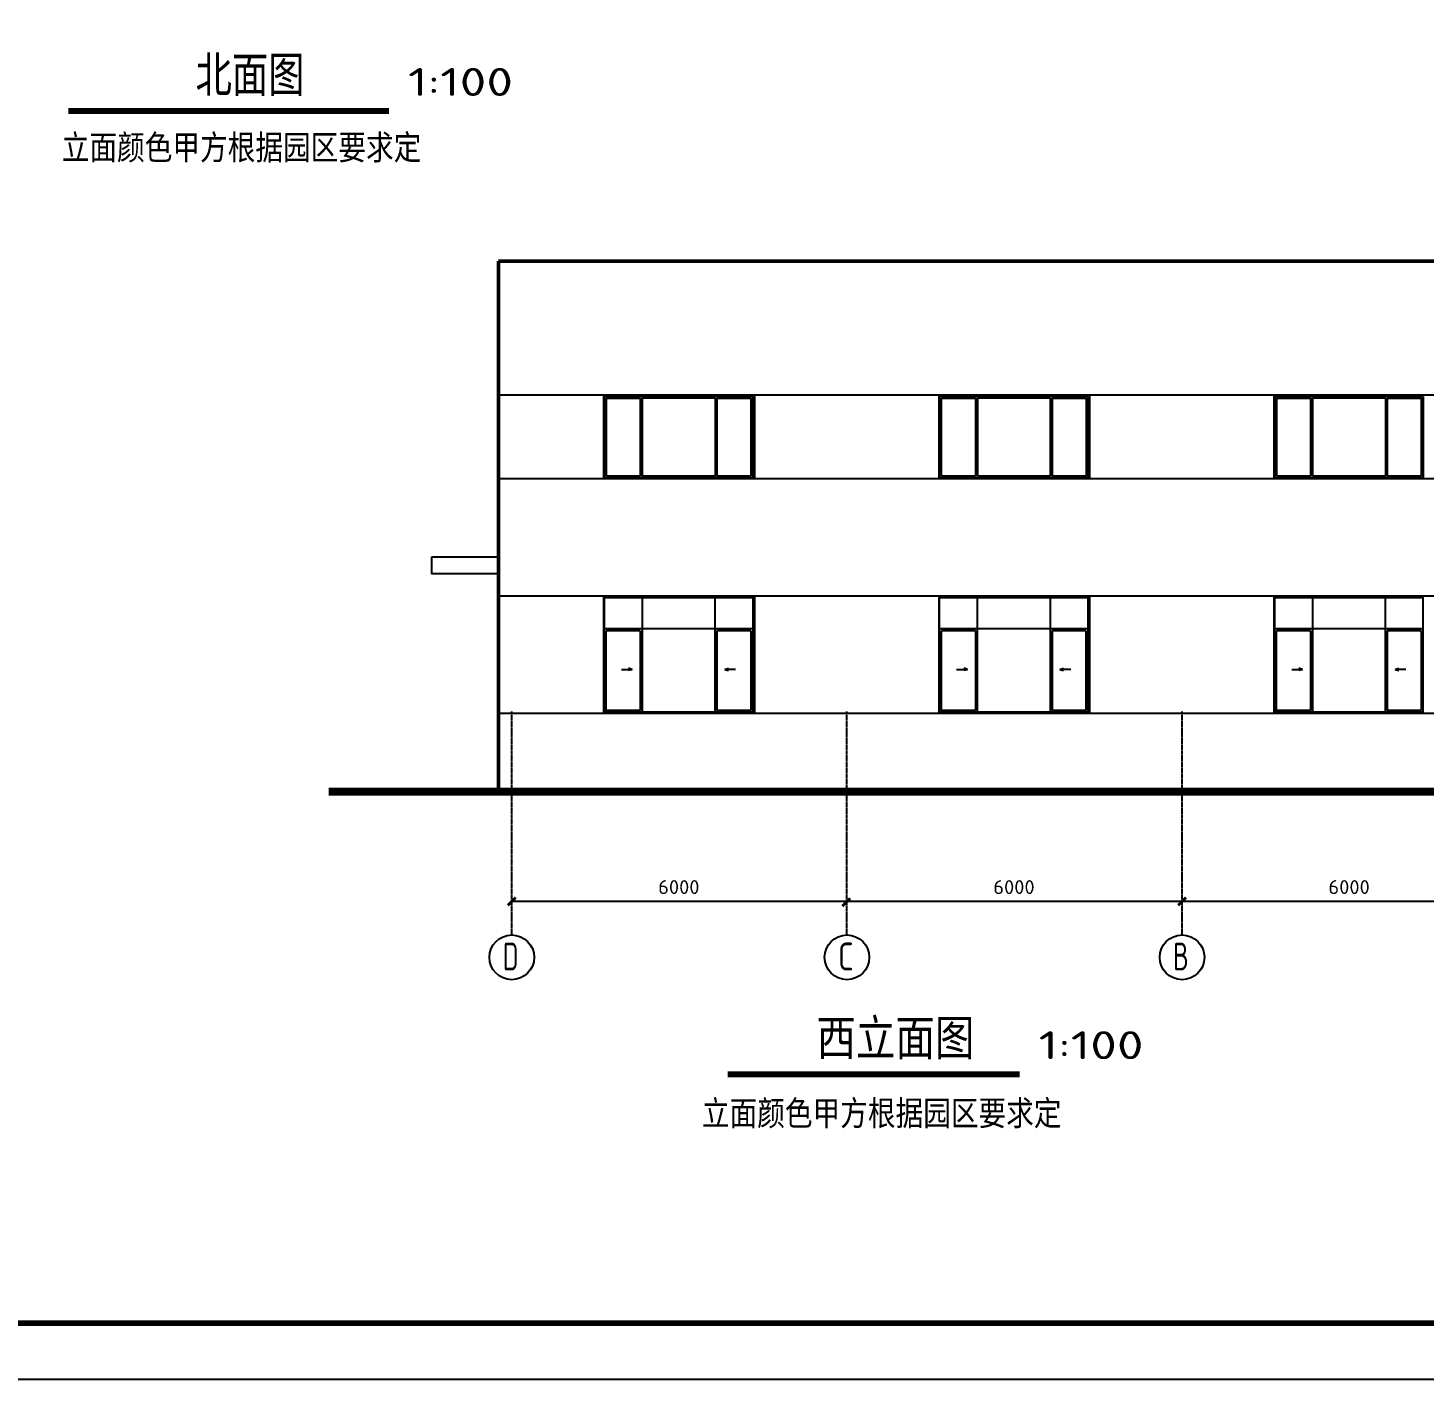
# Model space of a CAD drawing. Extents: x -165130 to 255370, y -346822 to 187778.
# Drawn here: x -129322 to -104327, y -346822 to -322633 of the extents above; entities that cross this region are included whole.
import ezdxf
from ezdxf.enums import TextEntityAlignment as Align

# ---------------------------------------------------------------- set-up
doc = ezdxf.new("R2010")
doc.units = 0
doc.header["$MEASUREMENT"] = 0
doc.linetypes.add('2', pattern=[38.000001, 30.000001, -3, 2, -3])
for name, color, linetype in [('PUB_TITLE', 4, 'CONTINUOUS'), ('中文', 2, 'CONTINUOUS'), ('剖断线', 7, 'CONTINUOUS'), ('室外地坪', 7, 'CONTINUOUS'), ('层0', 253, 'CONTINUOUS'), ('层10005', 7, 'CONTINUOUS'), ('轴线__尺寸数字', 4, 'CONTINUOUS'), ('轴线__点划线', 94, '2'), ('轴线__轴线号和轴圈', 94, 'CONTINUOUS')]:
    doc.layers.add(name, color=color, linetype=linetype)
doc.styles.add('HZ', font='txt', dxfattribs={"width": 0.7, "height": 5, "bigfont": 'STF:宋体'})
doc.styles.get("Standard").update_dxf_attribs({"font": 'TSSDENG', "height": 3, "bigfont": 'TSSDCHN'})

# ---------------------------------------------------------------- blocks, each defined once
blk = doc.blocks.new('qar5gesfd')
at = {"layer": 'PUB_TITLE'}
blk.add_lwpolyline([(-86068, 153824), (-1968, 153824), (-1968, 213224), (-86068, 213224)], close=True, dxfattribs=at)
at = {"layer": 'PUB_TITLE', "const_width": 100}
blk.add_lwpolyline([(-83568, 154824), (-2968, 154824), (-2968, 212224), (-83568, 212224)], close=True, dxfattribs=at)

msp = doc.modelspace()

# ---------------------------------------------------------------- linework, layer by layer
at = {"layer": '中文', "color": 7}
for p, q in [((-120898.996, -332106.941, -625.1), (-122098.996, -332106.941, -625.1)), ((-120898.996, -332406.941, -625.1), (-122098.996, -332406.941, -625.1))]:
    msp.add_line(p, q, dxfattribs=at)
at = {"layer": '中文', "color": 7, "const_width": 105, "elevation": -625.1}
for points in [[(-128601.22, -324120.455), (-122856.799, -324120.455)], [(-116792.306, -341364.625), (-111568.271, -341364.625)]]:
    msp.add_lwpolyline(points, dxfattribs=at)
at = {"layer": '剖断线'}
for p, q in [((-119009.018, -330706.935, -625.1), (-119009.018, -329206.935, -625.1)), ((-117019.32, -329258.388, -625.1), (-118324.313, -329258.388, -625.1)), ((-116309.018, -330706.935, -625.1), (-116309.018, -329206.935, -625.1)), ((-113009.018, -330706.935, -625.1), (-113009.018, -329206.935, -625.1)), ((-111019.32, -329258.388, -625.1), (-112324.313, -329258.388, -625.1)), ((-110309.018, -330706.935, -625.1), (-110309.018, -329206.935, -625.1)), ((-107009.018, -330706.935, -625.1), (-107009.018, -329206.935, -625.1)), ((-105019.32, -329258.388, -625.1), (-106324.313, -329258.388, -625.1)), ((-117019.32, -330658.394, -625.1), (-118324.313, -330658.394, -625.1)), ((-111019.32, -330658.394, -625.1), (-112324.313, -330658.394, -625.1)), ((-105019.32, -330658.394, -625.1), (-106324.313, -330658.394, -625.1)), ((-119009.018, -334906.935, -625.1), (-119009.018, -332806.935, -625.1)), ((-116309.018, -334906.935, -625.1), (-116309.018, -332806.935, -625.1)), ((-113009.018, -334906.935, -625.1), (-113009.018, -332806.935, -625.1)), ((-110309.018, -334906.935, -625.1), (-110309.018, -332806.935, -625.1)), ((-107009.018, -334906.935, -625.1), (-107009.018, -332806.935, -625.1))]:
    msp.add_line(p, q, dxfattribs=at)
at = {"layer": '室外地坪', "const_width": 142.5, "elevation": -625.1}
msp.add_lwpolyline([(-97619.809, -336306.941), (-123939.608, -336306.941)], dxfattribs=at)
at = {"layer": '层0'}
for p, q in [((-118999.313, -330688.386, -625.1), (-118999.313, -329228.395, -625.1)), ((-118999.313, -329228.395, -625.1), (-116344.32, -329228.395, -625.1)), ((-118965.585, -330658.394, -625.1), (-118965.585, -329258.388, -625.1)), ((-118965.585, -329258.388, -625.1), (-118358.078, -329258.388, -625.1)), ((-118358.078, -329258.388, -625.1), (-118358.078, -330658.394, -625.1)), ((-118324.313, -329258.388, -625.1), (-118324.313, -330658.394, -625.1)), ((-117019.32, -329258.388, -625.1), (-117019.32, -330658.394, -625.1)), ((-116985.556, -329258.388, -625.1), (-116378.085, -329258.388, -625.1)), ((-116985.556, -329258.388, -625.1), (-116985.556, -330658.394, -625.1)), ((-116378.085, -329258.388, -625.1), (-116378.085, -330658.394, -625.1)), ((-116344.32, -329228.395, -625.1), (-116344.32, -330688.386, -625.1)), ((-112999.313, -330688.386, -625.1), (-112999.313, -329228.395, -625.1)), ((-112999.313, -329228.395, -625.1), (-110344.32, -329228.395, -625.1)), ((-112965.585, -330658.394, -625.1), (-112965.585, -329258.388, -625.1)), ((-112965.585, -329258.388, -625.1), (-112358.078, -329258.388, -625.1)), ((-112358.078, -329258.388, -625.1), (-112358.078, -330658.394, -625.1)), ((-112324.313, -329258.388, -625.1), (-112324.313, -330658.394, -625.1)), ((-111019.32, -329258.388, -625.1), (-111019.32, -330658.394, -625.1)), ((-110985.556, -329258.388, -625.1), (-110378.085, -329258.388, -625.1)), ((-110985.556, -329258.388, -625.1), (-110985.556, -330658.394, -625.1)), ((-110378.085, -329258.388, -625.1), (-110378.085, -330658.394, -625.1)), ((-110344.32, -329228.395, -625.1), (-110344.32, -330688.386, -625.1)), ((-106999.313, -329228.395, -625.1), (-104344.32, -329228.395, -625.1)), ((-106999.313, -330688.386, -625.1), (-106999.313, -329228.395, -625.1)), ((-106965.585, -329258.388, -625.1), (-106358.078, -329258.388, -625.1)), ((-106965.585, -330658.394, -625.1), (-106965.585, -329258.388, -625.1)), ((-106358.078, -329258.388, -625.1), (-106358.078, -330658.394, -625.1)), ((-106324.313, -329258.388, -625.1), (-106324.313, -330658.394, -625.1)), ((-105019.32, -329258.388, -625.1), (-105019.32, -330658.394, -625.1)), ((-104985.556, -329258.388, -625.1), (-104378.085, -329258.388, -625.1)), ((-104985.556, -329258.388, -625.1), (-104985.556, -330658.394, -625.1)), ((-104378.085, -329258.388, -625.1), (-104378.085, -330658.394, -625.1)), ((-104344.32, -329228.395, -625.1), (-104344.32, -330688.386, -625.1)), ((-118358.078, -330658.394, -625.1), (-118965.585, -330658.394, -625.1)), ((-116378.085, -330658.394, -625.1), (-116985.556, -330658.394, -625.1)), ((-112358.078, -330658.394, -625.1), (-112965.585, -330658.394, -625.1)), ((-110378.085, -330658.394, -625.1), (-110985.556, -330658.394, -625.1)), ((-106358.078, -330658.394, -625.1), (-106965.585, -330658.394, -625.1)), ((-104378.085, -330658.394, -625.1), (-104985.556, -330658.394, -625.1)), ((-116344.32, -330688.386, -625.1), (-118999.313, -330688.386, -625.1)), ((-110344.32, -330688.386, -625.1), (-112999.313, -330688.386, -625.1)), ((-104344.32, -330688.386, -625.1), (-106999.313, -330688.386, -625.1)), ((-118326.4, -332831.599, -625.1), (-118326.4, -334884.816, -625.1)), ((-117021.371, -332831.599, -625.1), (-117021.371, -334884.816, -625.1)), ((-112326.4, -332831.599, -625.1), (-112326.4, -334884.816, -625.1)), ((-111021.371, -332831.599, -625.1), (-111021.371, -334884.816, -625.1)), ((-106326.4, -332831.599, -625.1), (-106326.4, -334884.816, -625.1)), ((-105021.371, -332831.599, -625.1), (-105021.371, -334884.816, -625.1)), ((-116346.371, -333391.554, -625.1), (-119001.4, -333391.554, -625.1)), ((-118360.128, -333426.564, -625.1), (-118967.636, -333426.564, -625.1)), ((-118360.128, -333426.564, -625.1), (-118360.128, -334849.806, -625.1)), ((-116987.643, -333426.564, -625.1), (-116987.643, -334849.806, -625.1)), ((-116380.136, -333426.564, -625.1), (-116987.643, -333426.564, -625.1)), ((-116380.136, -333426.564, -625.1), (-116380.136, -334849.806, -625.1)), ((-110346.371, -333391.554, -625.1), (-113001.4, -333391.554, -625.1)), ((-112360.128, -333426.564, -625.1), (-112967.636, -333426.564, -625.1)), ((-112360.128, -333426.564, -625.1), (-112360.128, -334849.806, -625.1)), ((-110987.643, -333426.564, -625.1), (-110987.643, -334849.806, -625.1)), ((-110380.136, -333426.564, -625.1), (-110987.643, -333426.564, -625.1)), ((-110380.136, -333426.564, -625.1), (-110380.136, -334849.806, -625.1)), ((-104346.371, -333391.554, -625.1), (-107001.4, -333391.554, -625.1)), ((-106360.128, -333426.564, -625.1), (-106967.636, -333426.564, -625.1)), ((-106360.128, -333426.564, -625.1), (-106360.128, -334849.806, -625.1)), ((-104987.643, -333426.564, -625.1), (-104987.643, -334849.806, -625.1)), ((-104380.136, -333426.564, -625.1), (-104987.643, -333426.564, -625.1)), ((-104380.136, -333426.564, -625.1), (-104380.136, -334849.806, -625.1)), ((-118695.651, -334116.377, -625.1), (-118502.145, -334116.377, -625.1)), ((-118502.145, -334116.377, -625.1), (-118567.184, -334095.521, -625.1)), ((-118502.145, -334116.377, -625.1), (-118567.184, -334137.214, -625.1)), ((-116845.627, -334116.377, -625.1), (-116780.551, -334095.521, -625.1)), ((-116652.121, -334116.377, -625.1), (-116845.627, -334116.377, -625.1)), ((-116845.627, -334116.377, -625.1), (-116780.551, -334137.214, -625.1)), ((-112695.651, -334116.377, -625.1), (-112502.145, -334116.377, -625.1)), ((-112502.145, -334116.377, -625.1), (-112567.184, -334095.521, -625.1)), ((-112502.145, -334116.377, -625.1), (-112567.184, -334137.214, -625.1)), ((-110845.627, -334116.377, -625.1), (-110780.551, -334095.521, -625.1)), ((-110652.121, -334116.377, -625.1), (-110845.627, -334116.377, -625.1)), ((-110845.627, -334116.377, -625.1), (-110780.551, -334137.214, -625.1)), ((-106695.651, -334116.377, -625.1), (-106502.145, -334116.377, -625.1)), ((-106502.145, -334116.377, -625.1), (-106567.184, -334095.521, -625.1)), ((-106502.145, -334116.377, -625.1), (-106567.184, -334137.214, -625.1)), ((-104845.627, -334116.377, -625.1), (-104780.514, -334095.521, -625.1)), ((-104652.121, -334116.377, -625.1), (-104845.627, -334116.377, -625.1)), ((-104845.627, -334116.377, -625.1), (-104780.514, -334137.214, -625.1)), ((-116380.136, -334849.806, -625.1), (-116987.643, -334849.806, -625.1)), ((-110380.136, -334849.806, -625.1), (-110987.643, -334849.806, -625.1)), ((-104380.136, -334849.806, -625.1), (-104987.643, -334849.806, -625.1))]:
    msp.add_line(p, q, dxfattribs=at)
at = {"layer": '层0', "elevation": -625.1}
for points in [[(-116346.371, -334884.816), (-119001.4, -334884.816), (-119001.4, -332831.599), (-116346.371, -332831.599), (-116346.371, -334884.816)], [(-110346.371, -334884.816), (-113001.4, -334884.816), (-113001.4, -332831.599), (-110346.371, -332831.599), (-110346.371, -334884.816)], [(-104346.371, -334884.816), (-107001.4, -334884.816), (-107001.4, -332831.599), (-104346.371, -332831.599), (-104346.371, -334884.816)], [(-118360.128, -334849.806), (-118967.636, -334849.806), (-118967.636, -333426.564)], [(-112360.128, -334849.806), (-112967.636, -334849.806), (-112967.636, -333426.564)], [(-106360.128, -334849.806), (-106967.636, -334849.806), (-106967.636, -333426.564)]]:
    msp.add_lwpolyline(points, dxfattribs=at)
at = {"layer": '层10005', "const_width": 67.5, "elevation": -625.1}
for points in [[(-102419.003, -326806.935), (-120898.996, -326806.935)], [(-120898.996, -326806.935), (-120898.996, -336306.941)]]:
    msp.add_lwpolyline(points, dxfattribs=at)
at = {"layer": '轴线__尺寸数字', "color": 7}
for p, q in [((-102419.003, -329206.935, -625.1), (-120898.996, -329206.935, -625.1)), ((-102419.003, -330706.935, -625.1), (-120898.996, -330706.935, -625.1)), ((-122098.996, -332106.941, -625.1), (-122098.996, -332406.941, -625.1)), ((-102419.003, -332806.935, -625.1), (-120898.996, -332806.935, -625.1)), ((-102419.003, -334906.935, -625.1), (-120898.996, -334906.935, -625.1))]:
    msp.add_line(p, q, dxfattribs=at)
at = {"layer": '轴线__尺寸数字', "color": 94}
msp.add_line((-102659.018, -338271.443, -625.1), (-120659.018, -338271.443, -625.1), dxfattribs=at)
at = {"layer": '轴线__尺寸数字', "color": 94, "const_width": 52.5, "elevation": -625.1}
for points in [[(-120731.088, -338341.426), (-120591.085, -338201.442)], [(-108730.832, -338341.426), (-108590.829, -338201.442)], [(-114742.807, -338355.671), (-114602.804, -338215.669)]]:
    msp.add_lwpolyline(points, dxfattribs=at)
at = {"layer": '轴线__点划线'}
for p, q in [((-120659.018, -338871.443, -625.1), (-120659.018, -334871.431, -625.1)), ((-114659.018, -338871.443, -625.1), (-114659.018, -334871.431, -625.1)), ((-108659.018, -338871.443, -625.1), (-108659.018, -334871.431, -625.1))]:
    msp.add_line(p, q, dxfattribs=at)
at = {"layer": '轴线__轴线号和轴圈'}
for centre in [(-120659.018, -339271.437, -625.1), (-114659.018, -339271.437, -625.1), (-108659.018, -339271.437, -625.1)]:
    msp.add_circle(centre, 400, dxfattribs=at)

# ---------------------------------------------------------------- block references
at = {"layer": '层0'}
msp.add_blockref('qar5gesfd', (-79061.762, -500645.973, -625.1), dxfattribs=at)

# ---------------------------------------------------------------- texts
at = {"layer": '中文', "color": 7, "style": 'HZ'}
for s, width, p, p2 in [('     北面图 ', 0.947617, (-129635.29, -323852.462, -625.1), (-123760.278, -323852.462, -625.1)), ('    西立面图 ', 0.949166, (-118088.29, -341096.614, -625.1), (-111713.29, -341096.614, -625.1))]:
    msp.add_text(s, height=722.5, dxfattribs=dict(at, width=width)).set_placement(p, p2, align=Align.FIT)
at = {"layer": '中文', "color": 7, "width": 1.206901}
for p, p2 in [((-122516.772, -323850.466, -625.1), (-120636.791, -323850.466, -625.1)), ((-111228.244, -341094.618, -625.1), (-109348.263, -341094.618, -625.1))]:
    msp.add_text('1:100', height=500, dxfattribs=at).set_placement(p, p2, align=Align.FIT)
at = {"layer": '中文', "style": 'HZ', "width": 0.684624}
for p, p2 in [((-128716.723, -325041.805, -625.1), (-122279.211, -325041.805, -625.1)), ((-117255.417, -342331.312, -625.1), (-110817.904, -342331.312, -625.1))]:
    msp.add_text('立面颜色甲方根据园区要求定', height=505.75, dxfattribs=at).set_placement(p, p2, align=Align.FIT)
at = {"layer": '轴线__尺寸数字', "color": 94, "width": 1.040003}
for p, p2 in [((-118038.998, -338138.93, -625.1), (-117298.996, -338138.93, -625.1)), ((-112038.998, -338138.93, -625.1), (-111298.996, -338138.93, -625.1)), ((-106038.998, -338138.93, -625.1), (-105298.996, -338138.93, -625.1))]:
    msp.add_text('6000', height=250, dxfattribs=at).set_placement(p, p2, align=Align.FIT)
at = {"layer": '轴线__轴线号和轴圈'}
for s, width, p, p2 in [('D', 1.040018, (-120819.015, -339506.434, -625.1), (-120539.01, -339506.434, -625.1)), ('C', 0.970684, (-114819.015, -339506.434, -625.1), (-114539.01, -339506.434, -625.1)), ('B', 1.040018, (-108819.015, -339506.434, -625.1), (-108539.01, -339506.434, -625.1))]:
    msp.add_text(s, height=500, dxfattribs=dict(at, width=width)).set_placement(p, p2, align=Align.FIT)

doc.saveas('drawing.dxf')
